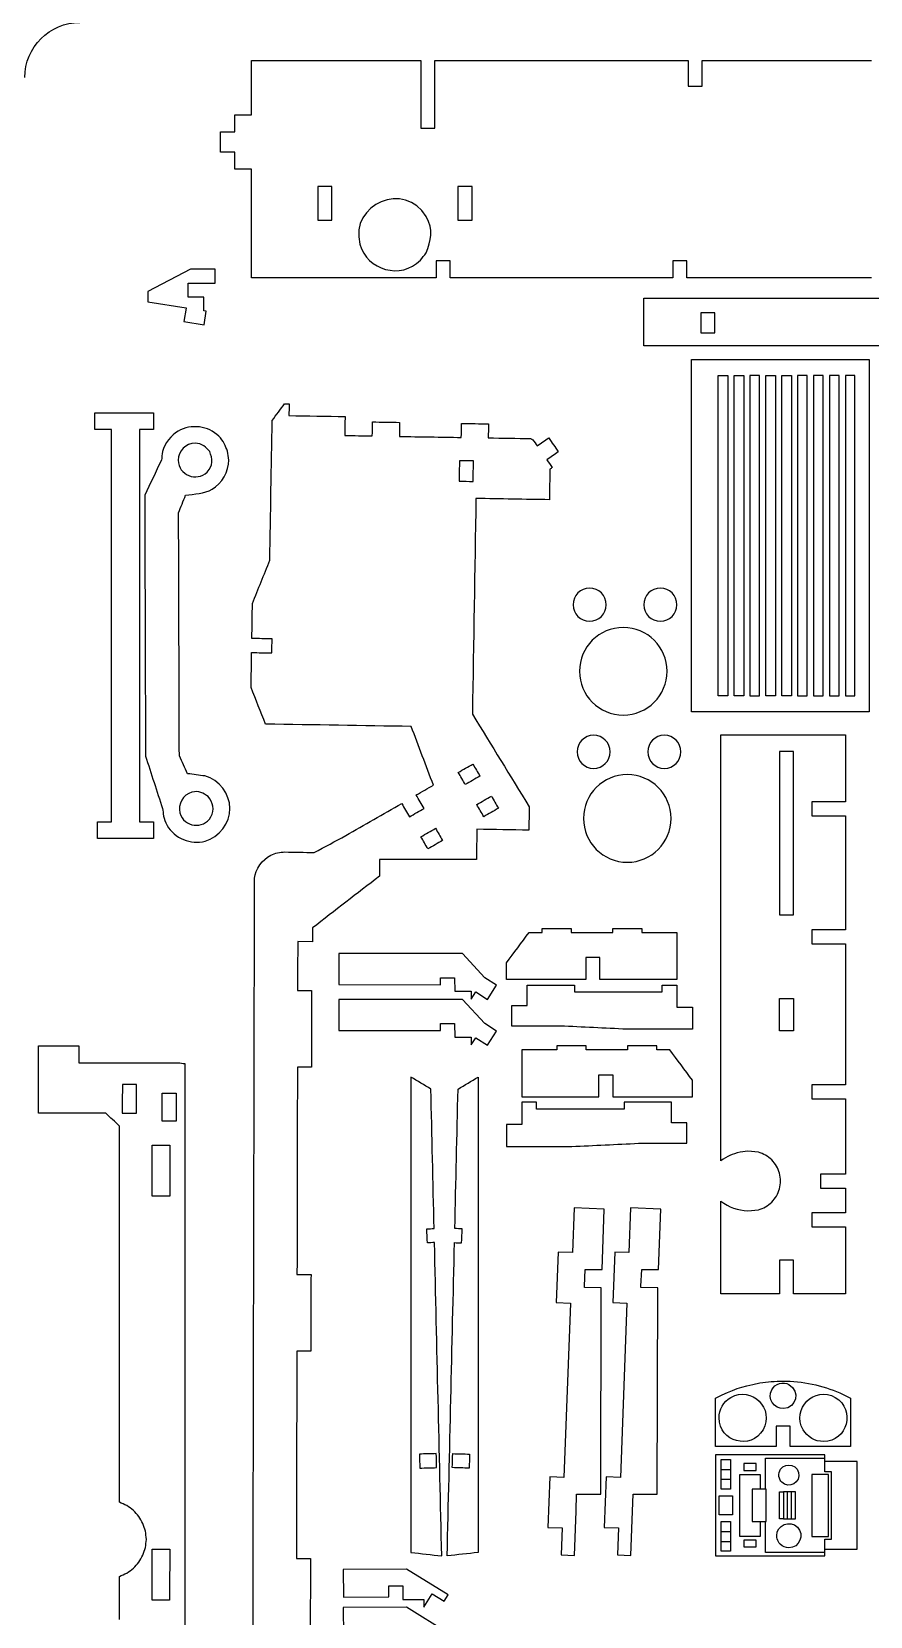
# Model space of a CAD drawing. Extents: x 280 to 860, y 22 to 902.
# Drawn here: x 571.6 to 723.9, y 172.9 to 460.6 of the extents above; entities that cross this region are included whole.
import ezdxf

# ---------------------------------------------------------------- set-up
doc = ezdxf.new("R2010")
doc.units = 0
doc.layers.get('0').update_dxf_attribs({"linetype": 'CONTINUOUS'})

msp = doc.modelspace()

# ---------------------------------------------------------------- linework, layer by layer
at = {"color": 3}
for p, q in [((600.412132, 417.518012), (592.649832, 413.464312)), ((604.908532, 417.518012), (600.412132, 417.518012)), ((604.908532, 414.967812), (604.908532, 417.518012)), ((599.961032, 412.417612), (599.961032, 414.967812)), ((599.961032, 414.967812), (604.908532, 414.967812)), ((592.649832, 413.464312), (592.649832, 411.580712)), ((592.649832, 411.580712), (599.592932, 410.506512)), ((602.817332, 412.417612), (599.961032, 412.417612)), ((602.809032, 409.939412), (602.817332, 412.417612)), ((599.581432, 410.438512), (599.202032, 407.985312)), ((599.592932, 410.506512), (599.581432, 410.438512)), ((603.240932, 409.872612), (602.809032, 409.939412)), ((602.861632, 407.419412), (603.240932, 409.872612)), ((599.202032, 407.985312), (602.861632, 407.419412)), ((622.535215, 295.375844), (619.873115, 295.428144)), ((627.342647, 293.225344), (627.340447, 287.591244)), ((649.830147, 293.214844), (627.342647, 293.225344)), ((653.847547, 288.845044), (649.830147, 293.214844)), ((645.834447, 287.576044), (645.834547, 288.831144)), ((645.834547, 288.831144), (648.382047, 288.829844)), ((648.382047, 288.829844), (648.391247, 286.384844)), ((656.003547, 287.482244), (653.847547, 288.845044)), ((627.340447, 287.591244), (645.834447, 287.576044)), ((627.342647, 284.895044), (627.340447, 279.260944)), ((649.830147, 284.884544), (627.342647, 284.895044)), ((648.391247, 286.384844), (651.387447, 286.386744)), ((653.847547, 280.514744), (649.830147, 284.884544)), ((651.387447, 286.386744), (651.386447, 284.950844)), ((651.386447, 284.950844), (652.212147, 286.258044)), ((652.212147, 286.258044), (654.368047, 284.895044)), ((654.368047, 284.895044), (656.003547, 287.482244)), ((627.340447, 279.260944), (645.834447, 279.245744)), ((645.834447, 279.245744), (645.834547, 280.500844)), ((645.834547, 280.500844), (648.382047, 280.499544)), ((648.382047, 280.499544), (648.391247, 278.054544)), ((656.003547, 279.151944), (653.847547, 280.514744)), ((654.368047, 276.564744), (656.003547, 279.151944)), ((648.391247, 278.054544), (651.387447, 278.056444)), ((651.387447, 278.056444), (651.386447, 276.620544)), ((651.386447, 276.620544), (652.212147, 277.927744)), ((652.212147, 277.927744), (654.368047, 276.564744)), ((701.663315, 257.346844), (700.223515, 257.157244)), ((703.555415, 257.174244), (701.663315, 257.346844)), ((670.065397, 247.038681), (669.759997, 238.925781)), ((675.560097, 246.834881), (670.065397, 247.038681)), ((675.147397, 235.869381), (675.560097, 246.834881)), ((680.323097, 247.038681), (680.017697, 238.925781)), ((685.817797, 246.834881), (680.323097, 247.038681)), ((685.405097, 235.869381), (685.817797, 246.834881)), ((701.663315, 246.493344), (703.555415, 246.666044)), ((667.190697, 239.026681), (666.845297, 229.849881)), ((669.759997, 238.925781), (667.190697, 239.026681)), ((677.448397, 239.026681), (677.102997, 229.849881)), ((680.017697, 238.925781), (677.448397, 239.026681)), ((671.962497, 232.814181), (672.097197, 235.876981)), ((672.097197, 235.876981), (675.147397, 235.869381)), ((682.220197, 232.814181), (682.354897, 235.876981)), ((682.354897, 235.876981), (685.405097, 235.869381)), ((671.961497, 232.559081), (671.962497, 232.814181)), ((675.021697, 232.550981), (671.961497, 232.559081)), ((674.913497, 195.034481), (675.021697, 232.550981)), ((682.219197, 232.559081), (682.220197, 232.814181)), ((685.279397, 232.550981), (682.219197, 232.559081)), ((685.171197, 195.034481), (685.279397, 232.550981)), ((666.845297, 229.849881), (669.414697, 229.750881)), ((669.414697, 229.750881), (668.226297, 198.104381)), ((677.102997, 229.849881), (679.672397, 229.750881)), ((679.672397, 229.750881), (678.483997, 198.104381)), ((706.753615, 207.412644), (706.753615, 203.710644)), ((709.303115, 203.710644), (709.303115, 207.412544)), ((715.615715, 200.973244), (715.615715, 202.197144)), ((665.647797, 198.200681), (665.302497, 189.023781)), ((668.226297, 198.104381), (665.647797, 198.200681)), ((675.905497, 198.200681), (675.560197, 189.023781)), ((678.483997, 198.104381), (675.905497, 198.200681)), ((670.423997, 191.996181), (670.528897, 195.053381)), ((670.528897, 195.053381), (674.913497, 195.034481)), ((680.681697, 191.996181), (680.786597, 195.053381)), ((680.786597, 195.053381), (685.171197, 195.034481)), ((670.121497, 183.943881), (670.423097, 191.964181)), ((670.423097, 191.964181), (670.423997, 191.996181)), ((680.379197, 183.943881), (680.680797, 191.964181)), ((680.680797, 191.964181), (680.681697, 191.996181)), ((665.302497, 189.023781), (667.881097, 188.928481)), ((667.881097, 188.928481), (667.696997, 184.035481)), ((675.560197, 189.023781), (678.138797, 188.928481)), ((678.138797, 188.928481), (677.954697, 184.035481)), ((715.615715, 183.840244), (715.615715, 185.064144)), ((639.652258, 181.467154), (628.152358, 181.406054)), ((628.152358, 181.406054), (628.179058, 176.339054)), ((647.176058, 176.771054), (639.652258, 181.467154)), ((667.696997, 184.035481), (670.121497, 183.943881)), ((677.954697, 184.035481), (680.379197, 183.943881)), ((636.402458, 178.399654), (638.952658, 178.413254)), ((638.952658, 178.413254), (638.965758, 175.939254)), ((628.179058, 176.339054), (636.412958, 176.385054)), ((636.412958, 176.385054), (636.402458, 178.399654)), ((638.965758, 175.939254), (642.771658, 175.957254)), ((642.771658, 175.957254), (642.778258, 174.540854)), ((642.778258, 174.540854), (644.305758, 176.988754)), ((644.305758, 176.988754), (646.469358, 175.638654)), ((646.469358, 175.638654), (647.176058, 176.771054)), ((639.652258, 174.540654), (628.152358, 174.479554)), ((628.152358, 174.479554), (628.179058, 169.412554)), ((647.176058, 169.844554), (639.652258, 174.540654))]:
    msp.add_line(p, q, dxfattribs=at)
at = {"color": 1}
for p, q in [((696.769515, 195.955844), (696.769515, 201.340444)), ((698.482715, 201.340444), (698.482715, 195.955844)), ((709.572315, 195.466244), (708.103715, 195.466244)), ((696.769515, 184.696944), (696.769515, 190.081644)), ((698.482715, 190.081644), (698.482715, 184.696944)), ((708.103715, 190.571144), (709.572315, 190.571144))]:
    msp.add_line(p, q, dxfattribs=at)
at = {"color": 250}
for p, q in [((704.958615, 195.955844), (702.409015, 195.955844)), ((702.409015, 190.081644), (704.958615, 190.081644))]:
    msp.add_line(p, q, dxfattribs=at)
at = {"color": 175}
msp.add_open_spline([(570.305915, 452.300344), (570.305915, 457.800344), (574.805915, 462.300344), (580.305915, 462.300344)], degree=3, dxfattribs=at)
at = {"color": 3}
for points in [[(611.482315, 445.524944), (611.482315, 448.813344), (611.482315, 452.101844), (611.482315, 455.390244)], [(611.482315, 455.390244), (621.730715, 455.390244), (631.979315, 455.390244), (642.227715, 455.390244)], [(642.227715, 455.390244), (642.227715, 451.302944), (642.227715, 447.215844), (642.227715, 443.128644)], [(644.776815, 443.128744), (644.776815, 447.215844), (644.776815, 451.303044), (644.776815, 455.390244)], [(644.776815, 455.390244), (660.109915, 455.390244), (675.442915, 455.390244), (690.776015, 455.390244)], [(690.776015, 455.390244), (690.776015, 453.837644), (690.776015, 452.285044), (690.776015, 450.732444)], [(693.327015, 450.732344), (693.327015, 452.284944), (693.326915, 453.837644), (693.326915, 455.390244)], [(693.326915, 455.390244), (703.574815, 455.390244), (713.822615, 455.390244), (724.070515, 455.390244)], [(690.776015, 450.732444), (691.626315, 450.732444), (692.476715, 450.732344), (693.327015, 450.732344)], [(608.422815, 442.465444), (608.422815, 443.485344), (608.422815, 444.505144), (608.422815, 445.524944)], [(608.422815, 445.524944), (609.442715, 445.524944), (610.462515, 445.524944), (611.482315, 445.524944)], [(605.873315, 438.719044), (605.873315, 439.967844), (605.873315, 441.216744), (605.873315, 442.465444)], [(605.873315, 442.465444), (606.723215, 442.465444), (607.573015, 442.465444), (608.422815, 442.465444)], [(642.227715, 443.128644), (643.077415, 443.128644), (643.927115, 443.128744), (644.776815, 443.128744)], [(608.422815, 438.719044), (607.573015, 438.719044), (606.723215, 438.719044), (605.873315, 438.719044)], [(608.422815, 435.659544), (608.422815, 436.679444), (608.422815, 437.699244), (608.422815, 438.719044)], [(611.482315, 435.659544), (610.462515, 435.659544), (609.442715, 435.659544), (608.422815, 435.659544)], [(611.482315, 415.928944), (611.482315, 422.505844), (611.482315, 429.082744), (611.482315, 435.659544)], [(647.563715, 418.988444), (646.713815, 418.988444), (645.864015, 418.988444), (645.014115, 418.988444)], [(645.014115, 418.988444), (645.014115, 417.968544), (645.014115, 416.948744), (645.014115, 415.928944)], [(647.563715, 415.928944), (647.563715, 416.948744), (647.563715, 417.968544), (647.563715, 418.988444)], [(690.538715, 418.988444), (689.688815, 418.988444), (688.839015, 418.988444), (687.989215, 418.988444)], [(687.989215, 418.988444), (687.989215, 417.968544), (687.989215, 416.948744), (687.989215, 415.928944)], [(690.538715, 415.928944), (690.538715, 416.948744), (690.538715, 417.968544), (690.538715, 418.988444)], [(645.014115, 415.928944), (633.836915, 415.928944), (622.659515, 415.928944), (611.482315, 415.928944)], [(687.989215, 415.928944), (674.514015, 415.928944), (661.038815, 415.928944), (647.563715, 415.928944)], [(724.070515, 415.928944), (712.893315, 415.928944), (701.716015, 415.928944), (690.538715, 415.928944)], [(682.735615, 412.244744), (704.811315, 412.244744), (726.886915, 412.244744), (748.962615, 412.244744)], [(682.735615, 403.563644), (682.735615, 406.457344), (682.735615, 409.351044), (682.735615, 412.244744)], [(748.962615, 403.563644), (726.886915, 403.563644), (704.811315, 403.563644), (682.735615, 403.563644)], [(691.398915, 337.144544), (691.398915, 358.458744), (691.398915, 379.772944), (691.398915, 401.087144)], [(691.398915, 401.087144), (702.163815, 401.087144), (712.928515, 401.087144), (723.693415, 401.087144)], [(723.693415, 401.087144), (723.693415, 379.772944), (723.693415, 358.458744), (723.693415, 337.144544)], [(582.992715, 388.362744), (582.992715, 389.382644), (582.992715, 390.402444), (582.992715, 391.422244)], [(582.992715, 391.422244), (586.562015, 391.422244), (590.131315, 391.422244), (593.700715, 391.422244)], [(593.700715, 391.422244), (593.700715, 390.402444), (593.700715, 389.382644), (593.700715, 388.362744)], [(615.229615, 390.019044), (615.984815, 391.033544), (616.739715, 392.047944), (617.494915, 393.062344)], [(617.494915, 393.062344), (617.766815, 393.057944), (618.038715, 393.053444), (618.310715, 393.048944)], [(618.310715, 393.048944), (618.298915, 392.335144), (618.287015, 391.621344), (618.275215, 390.907544)], [(605.548415, 387.166844), (603.653915, 389.049244), (600.467715, 389.458344), (598.159015, 388.115444)], [(614.810315, 364.645944), (614.950115, 373.103544), (615.089915, 381.561344), (615.229615, 390.019044)], [(618.275215, 390.907544), (621.674115, 390.851444), (625.073115, 390.795344), (628.472015, 390.739344)], [(628.472015, 390.739344), (628.453015, 389.594844), (628.434115, 388.450444), (628.415115, 387.305944)], [(633.424415, 387.214544), (633.438615, 388.064244), (633.453015, 388.913944), (633.467215, 389.763744)], [(633.467215, 389.763744), (635.105515, 389.736444), (636.743615, 389.709144), (638.381915, 389.681944)], [(638.381915, 389.681944), (638.367715, 388.832144), (638.353515, 387.982344), (638.339315, 387.132644)], [(649.589715, 386.946344), (649.603415, 387.796044), (649.617115, 388.645744), (649.630915, 389.495544)], [(649.630915, 389.495544), (651.262415, 389.469144), (652.893815, 389.442544), (654.525315, 389.416144)], [(654.525315, 389.416144), (654.511615, 388.566344), (654.497915, 387.716544), (654.484015, 386.866744)], [(586.051915, 388.362744), (585.032115, 388.362744), (584.012415, 388.362744), (582.992715, 388.362744)], [(586.051915, 317.172344), (586.051915, 340.902544), (586.051915, 364.632644), (586.051915, 388.362744)], [(593.700715, 388.362744), (592.851515, 388.362744), (592.002315, 388.362744), (591.153115, 388.362744)], [(591.153115, 388.362744), (591.153115, 364.632644), (591.153115, 340.902544), (591.153115, 317.172344)], [(598.159015, 388.115444), (596.891715, 387.378344), (595.695015, 385.808144), (595.320115, 384.390844)], [(607.140915, 384.428944), (606.734715, 385.400544), (606.386615, 386.334044), (605.548415, 387.166844)], [(628.415115, 387.305944), (630.084815, 387.275544), (631.754715, 387.244944), (633.424415, 387.214544)], [(638.339315, 387.132644), (642.089415, 387.070444), (645.839615, 387.008444), (649.589715, 386.946344)], [(654.484015, 386.866744), (657.048315, 386.827544), (659.612515, 386.788344), (662.176815, 386.749144)], [(662.176815, 386.749144), (662.313915, 386.675844), (662.451115, 386.602644), (662.588315, 386.529544)], [(662.588315, 386.529544), (662.848815, 386.152644), (663.109115, 385.775744), (663.369615, 385.398744)], [(663.369615, 385.398744), (664.067615, 385.885944), (664.765715, 386.372944), (665.463615, 386.859944)], [(665.463615, 386.859944), (666.046615, 386.023144), (666.629415, 385.186444), (667.212415, 384.349544)], [(595.116715, 382.806344), (594.103715, 380.685544), (593.090915, 378.564744), (592.077915, 376.443944)], [(595.320115, 384.390844), (595.252315, 383.862644), (595.184515, 383.334544), (595.116715, 382.806344)], [(604.312115, 377.536944), (606.101515, 378.577844), (607.361115, 380.775844), (607.354515, 382.845944)], [(607.354515, 382.845944), (607.283315, 383.373644), (607.212115, 383.901344), (607.140915, 384.428944)], [(667.212415, 384.349544), (666.514115, 383.863044), (665.815515, 383.376544), (665.117215, 382.890044)], [(665.117215, 382.890044), (665.444915, 382.419444), (665.772815, 381.949044), (666.100415, 381.478444)], [(665.681715, 381.186844), (665.651215, 379.336744), (665.620715, 377.486644), (665.590215, 375.636644)], [(666.100415, 381.478444), (665.960915, 381.381244), (665.821315, 381.284044), (665.681715, 381.186844)], [(599.508015, 376.458844), (601.053615, 376.673244), (602.934315, 376.735544), (604.312115, 377.536944)], [(592.077915, 376.443944), (592.128915, 360.660544), (592.179915, 344.877144), (592.230915, 329.093744)], [(598.231615, 373.250444), (598.657115, 374.319844), (599.082515, 375.389444), (599.508015, 376.458844)], [(652.251615, 375.857444), (652.036015, 362.805444), (651.820215, 349.753344), (651.604515, 336.701244)], [(665.590215, 375.636644), (661.144015, 375.710244), (656.697915, 375.783844), (652.251615, 375.857444)], [(598.374315, 329.114144), (598.326715, 343.826144), (598.279215, 358.538344), (598.231615, 373.250444)], [(611.650815, 356.807644), (612.704015, 359.420444), (613.757115, 362.033044), (614.810315, 364.645944)], [(611.545615, 350.434644), (611.580715, 352.558944), (611.615815, 354.683344), (611.650815, 356.807644)], [(672.898715, 359.582044), (671.238315, 359.582044), (669.892315, 358.236044), (669.892315, 356.575644)], [(675.905115, 356.575644), (675.905115, 358.236044), (674.559115, 359.582044), (672.898715, 359.582044)], [(685.742015, 359.582044), (684.081615, 359.582044), (682.735615, 358.236044), (682.735615, 356.575644)], [(688.748415, 356.575644), (688.748415, 358.236044), (687.402415, 359.582044), (685.742015, 359.582044)], [(669.892315, 356.575644), (669.892315, 354.915244), (671.238315, 353.569244), (672.898715, 353.569244)], [(672.898715, 353.569244), (674.559115, 353.569244), (675.905115, 354.915244), (675.905115, 356.575644)], [(682.735615, 356.575644), (682.735615, 354.915244), (684.081615, 353.569244), (685.742015, 353.569244)], [(685.742015, 353.569244), (687.402415, 353.569244), (688.748415, 354.915244), (688.748415, 356.575644)], [(679.006015, 352.438544), (674.612815, 352.438544), (671.051515, 348.877244), (671.051515, 344.484044)], [(686.960515, 344.484044), (686.960515, 348.877244), (683.399215, 352.438544), (679.006015, 352.438544)], [(615.216415, 350.374044), (613.992815, 350.394344), (612.769115, 350.414444), (611.545615, 350.434644)], [(615.174315, 347.824844), (615.188315, 348.674644), (615.202415, 349.524344), (615.216415, 350.374044)], [(611.398115, 341.512344), (611.433115, 343.636644), (611.468315, 345.761044), (611.503415, 347.885344)], [(611.503415, 347.885344), (612.727015, 347.865144), (613.950615, 347.845044), (615.174315, 347.824844)], [(671.051515, 344.484044), (671.051515, 340.090844), (674.612815, 336.529544), (679.006015, 336.529544)], [(679.006015, 336.529544), (683.399215, 336.529544), (686.960515, 340.090844), (686.960515, 344.484044)], [(614.041515, 334.897444), (613.160415, 337.102444), (612.279215, 339.307344), (611.398115, 341.512344)], [(651.604515, 336.701244), (655.045315, 331.087644), (658.486015, 325.473844), (661.926815, 319.860144)], [(723.693415, 337.144544), (712.928515, 337.144544), (702.163815, 337.144544), (691.398915, 337.144544)], [(640.493515, 334.459844), (631.676215, 334.605644), (622.858815, 334.751544), (614.041515, 334.897444)], [(644.517015, 323.806244), (643.175815, 327.357444), (641.834715, 330.908744), (640.493515, 334.459844)], [(673.623615, 332.859944), (671.963215, 332.859944), (670.617215, 331.513944), (670.617215, 329.853544)], [(676.630015, 329.853544), (676.630015, 331.513944), (675.284015, 332.859944), (673.623615, 332.859944)], [(686.466915, 332.859944), (684.806515, 332.859944), (683.460515, 331.513944), (683.460515, 329.853544)], [(689.473315, 329.853544), (689.473315, 331.513944), (688.127315, 332.859944), (686.466915, 332.859944)], [(696.708215, 255.591544), (696.708215, 281.381844), (696.708215, 307.172144), (696.708215, 332.962544)], [(696.708215, 332.962544), (704.254815, 332.962544), (711.801515, 332.962544), (719.348215, 332.962544)], [(719.348215, 332.962544), (719.348215, 328.909544), (719.348215, 324.856444), (719.348215, 320.803544)], [(592.230915, 329.093744), (593.261015, 325.908244), (594.291015, 322.722644), (595.321115, 319.537144)], [(599.883715, 325.882944), (599.380515, 326.960044), (598.877415, 328.037044), (598.374315, 329.114144)], [(670.617215, 329.853544), (670.617215, 328.193144), (671.963215, 326.847144), (673.623615, 326.847144)], [(673.623615, 326.847144), (675.284015, 326.847144), (676.630015, 328.193144), (676.630015, 329.853544)], [(683.460515, 329.853544), (683.460515, 328.193144), (684.806515, 326.847144), (686.466915, 326.847144)], [(686.466915, 326.847144), (688.127315, 326.847144), (689.473315, 328.193144), (689.473315, 329.853544)], [(603.004615, 325.472344), (601.964315, 325.609244), (600.924015, 325.746044), (599.883715, 325.882944)], [(607.558915, 319.576644), (607.550315, 322.247844), (605.591115, 324.783944), (603.004615, 325.472344)], [(679.730915, 325.716444), (675.337715, 325.716444), (671.776415, 322.155144), (671.776415, 317.761944)], [(687.685415, 317.761944), (687.685415, 322.155144), (684.124115, 325.716444), (679.730915, 325.716444)], [(641.415415, 322.019044), (642.449315, 322.614844), (643.483115, 323.210544), (644.517015, 323.806244)], [(595.321115, 319.537144), (595.495015, 318.772344), (595.405015, 317.762144), (596.150815, 316.480244)], [(603.042815, 313.651544), (605.620315, 314.351144), (607.567515, 316.905744), (607.558915, 319.576644)], [(628.601015, 314.634744), (631.988915, 316.586744), (635.376815, 318.538744), (638.764715, 320.490744)], [(638.764715, 320.490744), (639.231515, 319.680744), (639.698315, 318.870844), (640.164915, 318.060944)], [(640.164915, 318.060944), (641.048615, 318.570344), (641.932215, 319.079644), (642.815715, 319.589044)], [(642.815715, 319.589044), (642.349015, 320.399044), (641.882215, 321.209144), (641.415415, 322.019044)], [(661.926815, 319.860144), (661.903615, 318.452744), (661.880315, 317.045344), (661.857115, 315.637944)], [(719.348215, 320.803544), (717.308615, 320.803544), (715.268815, 320.803544), (713.229215, 320.803544)], [(713.229215, 320.803544), (713.229215, 319.953644), (713.229215, 319.103844), (713.229215, 318.253944)], [(583.502615, 314.112844), (583.502615, 315.132644), (583.502615, 316.152544), (583.502615, 317.172344)], [(583.502615, 317.172344), (584.352415, 317.172344), (585.202115, 317.172344), (586.051915, 317.172344)], [(591.153115, 317.172344), (592.002315, 317.172344), (592.851515, 317.172344), (593.700715, 317.172344)], [(593.700715, 317.172344), (593.700715, 316.152544), (593.700715, 315.132644), (593.700715, 314.112844)], [(671.776415, 317.761944), (671.776415, 313.368744), (675.337715, 309.807444), (679.730915, 309.807444)], [(679.730915, 309.807444), (684.124115, 309.807444), (687.685415, 313.368744), (687.685415, 317.761944)], [(713.229215, 318.253944), (715.268815, 318.253944), (717.308615, 318.253944), (719.348215, 318.253944)], [(719.348215, 318.253944), (719.348215, 311.353144), (719.348215, 304.452444), (719.348215, 297.551644)], [(593.700715, 314.112844), (590.301415, 314.112844), (586.901915, 314.112844), (583.502615, 314.112844)], [(596.150815, 316.480244), (597.493815, 314.171644), (600.465415, 312.951944), (603.042815, 313.651544)], [(622.878515, 311.584144), (624.786015, 312.601044), (626.693515, 313.617844), (628.601015, 314.634744)], [(652.418315, 315.793344), (652.387815, 313.959344), (652.357115, 312.125344), (652.326515, 310.291244)], [(661.857115, 315.637944), (658.710815, 315.689644), (655.564515, 315.741544), (652.418315, 315.793344)], [(612.036315, 306.889344), (612.196515, 308.598344), (613.420915, 310.286144), (614.975215, 311.078344)], [(614.975215, 311.078344), (615.785515, 311.491244), (616.641815, 311.659944), (617.544315, 311.672444)], [(617.544315, 311.672444), (619.322315, 311.643044), (621.100515, 311.613644), (622.878515, 311.584144)], [(634.749515, 310.329344), (634.733115, 309.309844), (634.716615, 308.290344), (634.700115, 307.270944)], [(652.326515, 310.291244), (646.467515, 310.304044), (640.608515, 310.316544), (634.749515, 310.329344)], [(611.632415, 112.619444), (611.767015, 177.376044), (611.901815, 242.132744), (612.036315, 306.889344)], [(634.700115, 307.270944), (630.661215, 304.141944), (626.622215, 301.013044), (622.583315, 297.883944)], [(622.583315, 297.883944), (622.567215, 297.047944), (622.551215, 296.212044), (622.535215, 295.375844)], [(657.787615, 291.530644), (659.159215, 293.369044), (660.530715, 295.207544), (661.902415, 297.045944)], [(661.902415, 297.045944), (662.685015, 297.045944), (663.467715, 297.046044), (664.250315, 297.046044)], [(664.250315, 297.046044), (664.250315, 297.284144), (664.250315, 297.522144), (664.250315, 297.760244)], [(664.250315, 297.760244), (666.016715, 297.760244), (667.783115, 297.760144), (669.549515, 297.760144)], [(669.549515, 297.760144), (669.549515, 297.522044), (669.549515, 297.284044), (669.549515, 297.045944)], [(669.549515, 297.045944), (672.066315, 297.045944), (674.583215, 297.045944), (677.100115, 297.045944)], [(677.100115, 297.045944), (677.100115, 297.284044), (677.100115, 297.522044), (677.100115, 297.760144)], [(677.100115, 297.760144), (678.866415, 297.760144), (680.632815, 297.760044), (682.399215, 297.760044)], [(682.399215, 297.760044), (682.399215, 297.521944), (682.399215, 297.283944), (682.399215, 297.045844)], [(682.399215, 297.045844), (684.515615, 297.045744), (686.632015, 297.045744), (688.748415, 297.045644)], [(688.748415, 297.045644), (688.748415, 294.201144), (688.748415, 291.356644), (688.748415, 288.512144)], [(719.348215, 297.551644), (717.308615, 297.551644), (715.268815, 297.551644), (713.229215, 297.551644)], [(713.229215, 297.551644), (713.229215, 296.701744), (713.229215, 295.851944), (713.229215, 295.002044)], [(619.873115, 295.428144), (619.864015, 292.459144), (619.855015, 289.490244), (619.845915, 286.521244)], [(713.229215, 295.002044), (715.268815, 295.002044), (717.308615, 295.002044), (719.348215, 295.002044)], [(719.348215, 295.002044), (719.348215, 286.469544), (719.348215, 277.937044), (719.348215, 269.404544)], [(657.787615, 288.512144), (657.787615, 289.518344), (657.787615, 290.524444), (657.787615, 291.530644)], [(674.764315, 292.524344), (673.914415, 292.524344), (673.064615, 292.524344), (672.214715, 292.524344)], [(672.214715, 292.524344), (672.214715, 291.186944), (672.214715, 289.849544), (672.214715, 288.512144)], [(674.764315, 288.512144), (674.764315, 289.849544), (674.764315, 291.186944), (674.764315, 292.524344)], [(672.214715, 288.512144), (667.405715, 288.512144), (662.596615, 288.512144), (657.787615, 288.512144)], [(688.748415, 288.512144), (684.087015, 288.512144), (679.425715, 288.512144), (674.764315, 288.512144)], [(619.845915, 286.521244), (620.693415, 286.519544), (621.541115, 286.517744), (622.388615, 286.516044)], [(622.388615, 286.516044), (622.379015, 281.877444), (622.369315, 277.239044), (622.359715, 272.600544)], [(661.569615, 283.790044), (661.569615, 285.030744), (661.569615, 286.271244), (661.569615, 287.511944)], [(661.569615, 287.511944), (664.439515, 287.511944), (667.309415, 287.511944), (670.179315, 287.511944)], [(670.179315, 287.511944), (670.179315, 287.103944), (670.179315, 286.696144), (670.179315, 286.288144)], [(670.179315, 286.288144), (675.482415, 286.288144), (680.785415, 286.288144), (686.088515, 286.288144)], [(686.088515, 286.288144), (686.088515, 286.696144), (686.088515, 287.103944), (686.088515, 287.511944)], [(686.088515, 287.511944), (686.975715, 287.511944), (687.863115, 287.511944), (688.750315, 287.511944)], [(688.750315, 287.511944), (688.750315, 286.174444), (688.750315, 284.837044), (688.750315, 283.499644)], [(658.758715, 280.068144), (658.758715, 281.308744), (658.758715, 282.549444), (658.758715, 283.790044)], [(658.758715, 283.790044), (659.695615, 283.790044), (660.632615, 283.790044), (661.569615, 283.790044)], [(688.750315, 283.499644), (689.685115, 283.499644), (690.620015, 283.499644), (691.554815, 283.499644)], [(691.554815, 283.499644), (691.554815, 282.162144), (691.554815, 280.824744), (691.554815, 279.487344)], [(667.560815, 280.068144), (664.626815, 280.068144), (661.692715, 280.068144), (658.758715, 280.068144)], [(679.685215, 279.487344), (675.643815, 279.680944), (671.602315, 279.874444), (667.560815, 280.068144)], [(691.554815, 279.487344), (687.598315, 279.487344), (683.641815, 279.487344), (679.685215, 279.487344)], [(572.796215, 264.227144), (572.796215, 268.306344), (572.796215, 272.385644), (572.796215, 276.464944)], [(572.796215, 276.464944), (575.244215, 276.464944), (577.692115, 276.464944), (580.140215, 276.464944)], [(580.140215, 276.464944), (580.140215, 275.445144), (580.140215, 274.425244), (580.140215, 273.405444)], [(672.242015, 276.464844), (670.475715, 276.464844), (668.709315, 276.464744), (666.942915, 276.464744)], [(666.942915, 276.464744), (666.942915, 276.226644), (666.942915, 275.988644), (666.942915, 275.750544)], [(672.242015, 275.750644), (672.242015, 275.988744), (672.242015, 276.226744), (672.242015, 276.464844)], [(685.091815, 276.464944), (683.325415, 276.464944), (681.559015, 276.464844), (679.792615, 276.464844)], [(679.792615, 276.464844), (679.792615, 276.226744), (679.792615, 275.988744), (679.792615, 275.750644)], [(685.091815, 275.750744), (685.091815, 275.988844), (685.091815, 276.226844), (685.091815, 276.464944)], [(580.140215, 273.405444), (586.136515, 273.405444), (592.132915, 273.405444), (598.129215, 273.405444)], [(598.129215, 273.405444), (598.538215, 273.349344), (598.947215, 273.293244), (599.356215, 273.237044)], [(666.942915, 275.750544), (664.826515, 275.750444), (662.710115, 275.750444), (660.593715, 275.750344)], [(660.593715, 275.750344), (660.593715, 272.905844), (660.593715, 270.061344), (660.593715, 267.216844)], [(679.792615, 275.750644), (677.275815, 275.750644), (674.758915, 275.750644), (672.242015, 275.750644)], [(687.439715, 275.750644), (686.657115, 275.750644), (685.874415, 275.750744), (685.091815, 275.750744)], [(691.554515, 270.235344), (690.182915, 272.073744), (688.811415, 273.912244), (687.439715, 275.750644)], [(599.356215, 273.237044), (599.356015, 235.819644), (599.355815, 198.402344), (599.355615, 160.985044)], [(619.817015, 272.605844), (619.790915, 260.056844), (619.764815, 247.507844), (619.738715, 234.958844)], [(622.359715, 272.600544), (621.512115, 272.602344), (620.664515, 272.604044), (619.817015, 272.605844)], [(640.427715, 270.789944), (640.427815, 242.016544), (640.427615, 213.243044), (640.427715, 184.469644)], [(644.064315, 268.621444), (642.852115, 269.344344), (641.639915, 270.067044), (640.427715, 270.789944)], [(648.997215, 268.617244), (650.209415, 269.340144), (651.421615, 270.062844), (652.633815, 270.785744)], [(652.633815, 270.785744), (652.633715, 242.012344), (652.633915, 213.238844), (652.633815, 184.465444)], [(674.577815, 267.216844), (674.577815, 268.554244), (674.577815, 269.891644), (674.577815, 271.229044)], [(674.577815, 271.229044), (675.427715, 271.229044), (676.277515, 271.229044), (677.127415, 271.229044)], [(677.127415, 271.229044), (677.127415, 269.891644), (677.127415, 268.554244), (677.127415, 267.216844)], [(644.653615, 243.290544), (644.457115, 251.734144), (644.260715, 260.177744), (644.064315, 268.621444)], [(648.407915, 243.286344), (648.604415, 251.729944), (648.800815, 260.173544), (648.997215, 268.617244)], [(691.554515, 267.216844), (691.554515, 268.223044), (691.554515, 269.229144), (691.554515, 270.235344)], [(719.348215, 269.404544), (717.308615, 269.404544), (715.268815, 269.404544), (713.229215, 269.404544)], [(713.229215, 269.404544), (713.229215, 268.554644), (713.229215, 267.704844), (713.229215, 266.854944)], [(663.253915, 266.216644), (662.366715, 266.216644), (661.479315, 266.216644), (660.592115, 266.216644)], [(660.592115, 266.216644), (660.592115, 264.879144), (660.592115, 263.541744), (660.592115, 262.204344)], [(660.593715, 267.216844), (665.255115, 267.216844), (669.916415, 267.216844), (674.577815, 267.216844)], [(663.253915, 264.992844), (663.253915, 265.400844), (663.253915, 265.808644), (663.253915, 266.216644)], [(679.163115, 264.992844), (673.860015, 264.992844), (668.557015, 264.992844), (663.253915, 264.992844)], [(677.127415, 267.216844), (681.936415, 267.216844), (686.745515, 267.216844), (691.554515, 267.216844)], [(687.772815, 266.216644), (684.902915, 266.216644), (682.033015, 266.216644), (679.163115, 266.216644)], [(679.163115, 266.216644), (679.163115, 265.808644), (679.163115, 265.400844), (679.163115, 264.992844)], [(687.772815, 262.494744), (687.772815, 263.735444), (687.772815, 264.975944), (687.772815, 266.216644)], [(713.229215, 266.854944), (715.268815, 266.854944), (717.308615, 266.854944), (719.348215, 266.854944)], [(719.348215, 266.854944), (719.348215, 262.301544), (719.348215, 257.748244), (719.348215, 253.194944)], [(585.033915, 264.227044), (580.954615, 264.227044), (576.875415, 264.227144), (572.796215, 264.227144)], [(587.481415, 261.911644), (586.665615, 262.683444), (585.849715, 263.455244), (585.033915, 264.227044)], [(587.481015, 193.585844), (587.481115, 216.361144), (587.481315, 239.136444), (587.481415, 261.911644)], [(660.592115, 262.204344), (659.657315, 262.204344), (658.722415, 262.204344), (657.787615, 262.204344)], [(657.787615, 262.204344), (657.787615, 260.866844), (657.787615, 259.529444), (657.787615, 258.192044)], [(690.583715, 262.494744), (689.646815, 262.494744), (688.709815, 262.494744), (687.772815, 262.494744)], [(690.583715, 258.772844), (690.583715, 260.013444), (690.583715, 261.254144), (690.583715, 262.494744)], [(657.787615, 258.192044), (661.744115, 258.192044), (665.700615, 258.192044), (669.657215, 258.192044)], [(669.657215, 258.192044), (673.698615, 258.385644), (677.740115, 258.579144), (681.781615, 258.772844)], [(681.781615, 258.772844), (684.715615, 258.772844), (687.649715, 258.772844), (690.583715, 258.772844)], [(700.223515, 257.157244), (698.778315, 256.810244), (697.932715, 256.433444), (696.708215, 255.591544)], [(704.867315, 256.630844), (704.429915, 256.811944), (703.992715, 256.993044), (703.555415, 257.174244)], [(705.993815, 255.766444), (705.618315, 256.054544), (705.242715, 256.342644), (704.867315, 256.630844)], [(706.858315, 254.639844), (706.570115, 255.015344), (706.282015, 255.390944), (705.993815, 255.766444)], [(707.401615, 253.327944), (707.220515, 253.765244), (707.039415, 254.202544), (706.858315, 254.639844)], [(707.587015, 251.920144), (707.525215, 252.389444), (707.463415, 252.858744), (707.401615, 253.327944)], [(706.858315, 249.200444), (707.039415, 249.637744), (707.220515, 250.074944), (707.401615, 250.512244)], [(707.401615, 250.512244), (707.463415, 250.981644), (707.525215, 251.450844), (707.587015, 251.920144)], [(719.348215, 253.194944), (717.852515, 253.194944), (716.356715, 253.194944), (714.861015, 253.194944)], [(714.861015, 253.194944), (714.861015, 252.345044), (714.861015, 251.495244), (714.861015, 250.645344)], [(714.861015, 250.645344), (716.356715, 250.645344), (717.852515, 250.645344), (719.348215, 250.645344)], [(719.348215, 250.645344), (719.348215, 249.147844), (719.348215, 247.650144), (719.348215, 246.152644)], [(696.708215, 231.444144), (696.708215, 237.045644), (696.708215, 242.647244), (696.708215, 248.248744)], [(696.708215, 248.248744), (698.240115, 247.195444), (699.786815, 246.591744), (701.663315, 246.493344)], [(704.867315, 247.209444), (705.242715, 247.497544), (705.618315, 247.785744), (705.993815, 248.073844)], [(705.993815, 248.073844), (706.282015, 248.449344), (706.570115, 248.824944), (706.858315, 249.200444)], [(703.555415, 246.666044), (703.992715, 246.847144), (704.429915, 247.028344), (704.867315, 247.209444)], [(719.348215, 246.152644), (717.308615, 246.152644), (715.268815, 246.152644), (713.229215, 246.152644)], [(713.229215, 246.152644), (713.229215, 245.302744), (713.229215, 244.452944), (713.229215, 243.603044)], [(643.320515, 243.239844), (643.764915, 243.256644), (644.209215, 243.273544), (644.653615, 243.290544)], [(643.417515, 240.692944), (643.385215, 241.541944), (643.352715, 242.390844), (643.320515, 243.239844)], [(649.741015, 243.235644), (649.296615, 243.252444), (648.852315, 243.269344), (648.407915, 243.286344)], [(649.644015, 240.688744), (649.676315, 241.537744), (649.708815, 242.386644), (649.741015, 243.235644)], [(713.229215, 243.603044), (715.268815, 243.603044), (717.308615, 243.603044), (719.348215, 243.603044)], [(719.348215, 243.603044), (719.348215, 239.550044), (719.348215, 235.497144), (719.348215, 231.444144)], [(644.712815, 240.742244), (644.281015, 240.725844), (643.849215, 240.709344), (643.417515, 240.692944)], [(646.036415, 183.844444), (645.595215, 202.810344), (645.154015, 221.776344), (644.712815, 240.742244)], [(647.025115, 183.840244), (647.466315, 202.806144), (647.907515, 221.772144), (648.348715, 240.738044)], [(648.348715, 240.738044), (648.780515, 240.721644), (649.212315, 240.705144), (649.644015, 240.688744)], [(709.914815, 237.563044), (709.064915, 237.563044), (708.215215, 237.563044), (707.365315, 237.563044)], [(707.365315, 237.563044), (707.365315, 235.523444), (707.365315, 233.483744), (707.365315, 231.444144)], [(709.914815, 231.444144), (709.914815, 233.483744), (709.914815, 235.523444), (709.914815, 237.563044)], [(619.738715, 234.958844), (620.588515, 234.957144), (621.438315, 234.955344), (622.288115, 234.953444)], [(622.288115, 234.953444), (622.278515, 230.315044), (622.268815, 225.676544), (622.259315, 221.038044)], [(707.365315, 231.444144), (703.812915, 231.444144), (700.260515, 231.444144), (696.708215, 231.444144)], [(719.348215, 231.444144), (716.203815, 231.444144), (713.059315, 231.444144), (709.914815, 231.444144)], [(619.709715, 221.043344), (619.683615, 208.494344), (619.657515, 195.945444), (619.631415, 183.396444)], [(622.259315, 221.038044), (621.409415, 221.039844), (620.559615, 221.041644), (619.709715, 221.043344)], [(695.790415, 212.508144), (699.222715, 214.184144), (700.057215, 214.470744), (703.796415, 215.253644)], [(703.796415, 215.253644), (705.268415, 215.436844), (706.518815, 215.604044), (708.028215, 215.604044)], [(708.028215, 215.604044), (711.461715, 215.604044), (715.211815, 214.818544), (718.356715, 213.440544)], [(718.356715, 213.440544), (718.993115, 213.129744), (719.629715, 212.818944), (720.266115, 212.508144)], [(695.790415, 203.710744), (695.790415, 206.643244), (695.790415, 209.575644), (695.790415, 212.508144)], [(720.266115, 212.508144), (720.266115, 209.575644), (720.266115, 206.643244), (720.266115, 203.710744)], [(709.303115, 207.412544), (708.453215, 207.412544), (707.603515, 207.412644), (706.753615, 207.412644)], [(706.753615, 203.710644), (703.099115, 203.710644), (699.444815, 203.710744), (695.790415, 203.710744)], [(715.615715, 202.197144), (709.007315, 202.197144), (702.398815, 202.197144), (695.790415, 202.197144)], [(695.790415, 202.197144), (695.790415, 196.078244), (695.790415, 189.959244), (695.790415, 183.840244)], [(720.266115, 203.710744), (716.611815, 203.710744), (712.957515, 203.710644), (709.303115, 203.710644)], [(721.489915, 200.973244), (719.531815, 200.973244), (717.573815, 200.973244), (715.615715, 200.973244)], [(721.489915, 185.064144), (721.489915, 190.367144), (721.489915, 195.670244), (721.489915, 200.973244)], [(588.833815, 192.984944), (588.382915, 193.185244), (587.931915, 193.385544), (587.481015, 193.585844)], [(590.031915, 192.115744), (589.632615, 192.405544), (589.233115, 192.695244), (588.833815, 192.984944)], [(591.022915, 191.016344), (590.692615, 191.382744), (590.362215, 191.749344), (590.031915, 192.115744)], [(591.763515, 189.734744), (591.516615, 190.161944), (591.269815, 190.589144), (591.022915, 191.016344)], [(592.221315, 188.327044), (592.068715, 188.796244), (591.916115, 189.265544), (591.763515, 189.734744)], [(592.376115, 186.854944), (592.324515, 187.345644), (592.272915, 187.836344), (592.221315, 188.327044)], [(591.763515, 183.975244), (591.916115, 184.444444), (592.068715, 184.913644), (592.221315, 185.382944)], [(592.221315, 185.382944), (592.272915, 185.873544), (592.324515, 186.364344), (592.376115, 186.854944)], [(640.427715, 184.469644), (642.297315, 184.261244), (644.166815, 184.052844), (646.036415, 183.844444)], [(652.633815, 184.465444), (650.764215, 184.257044), (648.894715, 184.048644), (647.025115, 183.840244)], [(715.615715, 185.064144), (717.573815, 185.064144), (719.531815, 185.064144), (721.489915, 185.064144)], [(588.833815, 180.725044), (589.233115, 181.014744), (589.632515, 181.304444), (590.031815, 181.594144)], [(590.031815, 181.594144), (590.362215, 181.960644), (590.692515, 182.327144), (591.022915, 182.693644)], [(591.022915, 182.693644), (591.269815, 183.120844), (591.516615, 183.548044), (591.763515, 183.975244)], [(619.631415, 183.396444), (620.481215, 183.394644), (621.331015, 183.392844), (622.180915, 183.391144)], [(622.180915, 183.391144), (622.171315, 178.752644), (622.161615, 174.114044), (622.152015, 169.475644)], [(695.790415, 183.840244), (702.398815, 183.840244), (709.007315, 183.840244), (715.615715, 183.840244)], [(587.480915, 180.124144), (587.931915, 180.324544), (588.382815, 180.524744), (588.833815, 180.725044)], [(587.480915, 172.310544), (587.480915, 174.915044), (587.480915, 177.519644), (587.480915, 180.124144)]]:
    msp.add_open_spline(points, degree=3, dxfattribs=at)
at = {"color": 250}
for points in [[(623.506415, 432.526344), (623.506415, 430.486744), (623.506415, 428.447044), (623.506415, 426.407444)], [(626.056015, 432.526344), (625.206115, 432.526344), (624.356315, 432.526344), (623.506415, 432.526344)], [(626.056015, 426.407444), (626.056015, 428.447044), (626.056015, 430.486744), (626.056015, 432.526344)], [(643.209515, 427.038344), (639.430915, 433.582244), (629.219115, 429.351944), (631.175015, 422.053444)], [(648.984715, 432.526344), (648.984715, 430.486744), (648.984715, 428.447044), (648.984715, 426.407444)], [(651.534315, 432.526344), (650.684415, 432.526344), (649.834615, 432.526344), (648.984715, 432.526344)], [(651.534315, 426.407444), (651.534315, 428.447044), (651.534315, 430.486744), (651.534315, 432.526344)], [(623.506415, 426.407444), (624.356315, 426.407444), (625.206115, 426.407444), (626.056015, 426.407444)], [(643.209515, 420.469044), (644.103915, 422.628144), (644.558915, 424.701444), (643.209515, 427.038344)], [(648.984715, 426.407444), (649.834615, 426.407444), (650.684415, 426.407444), (651.534315, 426.407444)], [(631.175015, 422.053444), (632.462015, 417.250744), (638.649515, 415.593044), (642.165515, 419.108544)], [(642.165515, 419.108544), (642.513615, 419.562044), (642.861515, 420.015544), (643.209515, 420.469044)], [(695.636315, 409.552144), (694.786415, 409.552144), (693.936615, 409.552144), (693.086715, 409.552144)], [(693.086715, 409.552144), (693.086715, 408.350044), (693.086715, 407.148044), (693.086715, 405.945944)], [(695.636315, 405.945944), (695.636315, 407.148044), (695.636315, 408.350044), (695.636315, 409.552144)], [(693.086715, 405.945944), (693.936615, 405.945944), (694.786415, 405.945944), (695.636315, 405.945944)], [(696.245215, 340.050944), (696.245215, 359.427544), (696.245215, 378.804144), (696.245215, 398.180744)], [(696.245215, 398.180744), (696.828215, 398.180744), (697.411315, 398.180744), (697.994415, 398.180744)], [(697.994415, 398.180744), (697.994415, 378.804144), (697.994415, 359.427544), (697.994415, 340.050944)], [(699.132515, 340.050944), (699.132515, 359.427544), (699.132515, 378.804144), (699.132515, 398.180744)], [(699.132515, 398.180744), (699.715515, 398.180744), (700.298715, 398.180744), (700.881715, 398.180744)], [(700.881715, 398.180744), (700.881715, 378.804144), (700.881715, 359.427544), (700.881715, 340.050944)], [(703.769115, 398.180744), (703.185915, 398.180744), (702.602915, 398.180744), (702.019815, 398.180744)], [(702.019815, 398.180744), (702.019815, 378.804144), (702.019815, 359.427544), (702.019815, 340.050944)], [(703.769115, 340.050944), (703.769115, 359.427544), (703.769115, 378.804144), (703.769115, 398.180744)], [(704.907115, 340.050944), (704.907115, 359.427544), (704.907115, 378.804144), (704.907115, 398.180744)], [(704.907115, 398.180744), (705.490115, 398.180744), (706.073315, 398.180744), (706.656315, 398.180744)], [(706.656315, 398.180744), (706.656315, 378.804144), (706.656315, 359.427544), (706.656315, 340.050944)], [(707.794515, 340.050944), (707.794515, 359.427544), (707.794515, 378.804144), (707.794515, 398.180744)], [(707.794515, 398.180744), (708.377515, 398.180744), (708.960615, 398.180744), (709.543715, 398.180744)], [(709.543715, 398.180744), (709.543715, 378.804144), (709.543715, 359.427544), (709.543715, 340.050944)], [(712.431015, 398.180744), (711.848015, 398.180744), (711.264815, 398.180744), (710.681815, 398.180744)], [(710.681815, 398.180744), (710.681815, 378.804144), (710.681815, 359.427544), (710.681815, 340.050944)], [(712.431015, 340.050944), (712.431015, 359.427544), (712.431015, 378.804144), (712.431015, 398.180744)], [(715.318415, 398.180744), (714.735315, 398.180744), (714.152215, 398.180744), (713.569215, 398.180744)], [(713.569215, 398.180744), (713.569215, 378.804144), (713.569215, 359.427544), (713.569215, 340.050944)], [(715.318415, 340.050944), (715.318415, 359.427544), (715.318415, 378.804144), (715.318415, 398.180744)], [(718.205715, 398.180744), (717.622715, 398.180744), (717.039515, 398.180744), (716.456515, 398.180744)], [(716.456515, 398.180744), (716.456515, 378.804144), (716.456515, 359.427544), (716.456515, 340.050944)], [(718.205715, 340.050944), (718.205715, 359.427544), (718.205715, 378.804144), (718.205715, 398.180744)], [(721.093115, 398.180744), (720.510015, 398.180744), (719.926915, 398.180744), (719.343915, 398.180744)], [(719.343915, 398.180744), (719.343915, 378.804144), (719.343915, 359.427544), (719.343915, 340.050944)], [(721.093115, 340.050944), (721.093115, 359.427544), (721.093115, 378.804144), (721.093115, 398.180744)], [(601.225715, 385.885644), (599.567215, 385.880344), (598.170815, 384.474944), (598.176115, 382.816344)], [(603.880215, 384.364544), (603.242515, 385.189944), (602.554215, 385.889844), (601.225715, 385.885644)], [(598.176115, 382.816344), (598.184915, 380.096644), (601.528515, 378.780044), (603.405915, 380.669844)], [(603.405915, 380.669844), (604.528015, 381.799344), (604.415715, 383.083544), (603.880215, 384.364544)], [(649.247515, 382.720344), (649.227115, 381.479944), (649.206515, 380.239544), (649.186015, 378.999044)], [(651.796715, 382.678344), (650.947015, 382.692444), (650.097215, 382.706344), (649.247515, 382.720344)], [(651.735215, 378.956944), (651.755715, 380.197444), (651.776215, 381.437944), (651.796715, 382.678344)], [(649.186015, 378.999044), (650.035815, 378.985044), (650.885515, 378.971044), (651.735215, 378.956944)], [(697.994415, 340.050944), (697.411315, 340.050944), (696.828215, 340.050944), (696.245215, 340.050944)], [(700.881715, 340.050944), (700.298715, 340.050944), (699.715515, 340.050944), (699.132515, 340.050944)], [(702.019815, 340.050944), (702.602915, 340.050944), (703.185915, 340.050944), (703.769115, 340.050944)], [(706.656315, 340.050944), (706.073315, 340.050944), (705.490115, 340.050944), (704.907115, 340.050944)], [(709.543715, 340.050944), (708.960615, 340.050944), (708.377515, 340.050944), (707.794515, 340.050944)], [(710.681815, 340.050944), (711.264815, 340.050944), (711.848015, 340.050944), (712.431015, 340.050944)], [(713.569215, 340.050944), (714.152215, 340.050944), (714.735315, 340.050944), (715.318415, 340.050944)], [(716.456515, 340.050944), (717.039515, 340.050944), (717.622715, 340.050944), (718.205715, 340.050944)], [(719.343915, 340.050944), (719.926915, 340.050944), (720.510015, 340.050944), (721.093115, 340.050944)], [(709.914815, 329.903044), (709.064915, 329.903044), (708.215215, 329.903044), (707.365315, 329.903044)], [(707.365315, 329.903044), (707.365315, 320.017644), (707.365315, 310.132244), (707.365315, 300.246744)], [(709.914815, 300.246744), (709.914815, 310.132244), (709.914815, 320.017644), (709.914815, 329.903044)], [(649.040415, 326.118344), (649.924015, 326.627644), (650.807715, 327.136844), (651.691315, 327.646044)], [(650.313315, 323.909344), (649.889015, 324.645644), (649.464715, 325.382044), (649.040415, 326.118344)], [(652.964215, 325.437044), (652.080615, 324.927844), (651.196915, 324.418644), (650.313315, 323.909344)], [(651.691315, 327.646044), (652.115615, 326.909744), (652.539915, 326.173344), (652.964215, 325.437044)], [(600.638615, 322.509544), (599.037615, 322.074944), (598.052915, 320.355744), (598.487415, 318.755444)], [(603.596415, 321.727244), (602.766715, 322.359844), (601.919715, 322.857344), (600.638615, 322.509544)], [(604.094615, 318.035644), (604.886315, 319.417544), (604.444915, 320.628544), (603.596415, 321.727244)], [(652.400315, 320.287944), (653.283915, 320.797044), (654.167415, 321.306344), (655.051115, 321.815544)], [(653.673315, 318.078844), (653.249015, 318.815144), (652.824615, 319.551644), (652.400315, 320.287944)], [(656.324115, 319.606544), (655.440415, 319.097344), (654.556915, 318.588044), (653.673315, 318.078844)], [(655.051115, 321.815544), (655.475515, 321.079244), (655.899815, 320.342844), (656.324115, 319.606544)], [(598.487415, 318.755444), (599.200015, 316.130544), (602.770515, 315.724544), (604.094615, 318.035644)], [(642.251815, 314.439344), (643.135515, 314.948544), (644.019015, 315.457744), (644.902615, 315.967044)], [(643.524815, 312.230344), (643.100515, 312.966644), (642.676215, 313.702944), (642.251815, 314.439344)], [(646.175615, 313.758144), (645.292015, 313.248844), (644.408515, 312.739644), (643.524815, 312.230344)], [(644.902615, 315.967044), (645.327015, 315.230744), (645.751315, 314.494444), (646.175615, 313.758144)], [(707.365315, 300.246744), (708.215215, 300.246744), (709.064915, 300.246744), (709.914815, 300.246744)], [(707.365315, 279.210544), (707.365315, 281.168644), (707.365315, 283.126644), (707.365315, 285.084744)], [(707.365315, 285.084744), (708.215215, 285.084744), (709.064915, 285.084744), (709.914815, 285.084744)], [(709.914815, 285.084744), (709.914815, 283.126644), (709.914815, 281.168644), (709.914815, 279.210544)], [(709.914815, 279.210544), (709.064915, 279.210544), (708.215215, 279.210544), (707.365315, 279.210544)], [(588.031515, 269.424044), (588.018115, 267.690444), (588.004715, 265.956644), (587.991315, 264.223044)], [(590.562815, 269.428044), (589.719115, 269.426744), (588.875315, 269.425444), (588.031515, 269.424044)], [(590.562715, 264.226944), (590.562715, 265.960644), (590.562815, 267.694344), (590.562815, 269.428044)], [(595.268615, 262.771244), (595.268615, 264.470844), (595.268615, 266.170644), (595.268615, 267.870344)], [(595.268615, 267.870344), (596.118515, 267.870344), (596.968315, 267.870344), (597.818215, 267.870344)], [(597.818215, 267.870344), (597.818215, 266.170644), (597.818215, 264.470844), (597.818215, 262.771244)], [(587.991315, 264.223044), (588.848415, 264.224344), (589.705615, 264.225644), (590.562715, 264.226944)], [(597.818215, 262.771244), (596.968315, 262.771244), (596.118515, 262.771244), (595.268615, 262.771244)], [(593.450315, 258.419044), (594.505115, 258.419044), (595.559915, 258.419044), (596.614715, 258.419044)], [(593.450315, 249.146344), (593.450315, 252.237244), (593.450315, 255.328144), (593.450315, 258.419044)], [(596.614715, 258.419044), (596.614715, 255.328144), (596.614715, 252.237244), (596.614715, 249.146344)], [(596.614715, 249.146344), (595.559915, 249.146344), (594.505115, 249.146344), (593.450315, 249.146344)], [(645.036515, 202.421144), (644.017415, 202.393544), (642.998415, 202.365844), (641.979215, 202.338344)], [(641.979215, 202.338344), (642.002315, 201.489044), (642.025415, 200.639844), (642.048415, 199.790544)], [(645.105615, 199.873544), (645.082615, 200.722744), (645.059615, 201.571944), (645.036515, 202.421144)], [(647.955915, 199.869344), (647.978915, 200.718544), (648.001915, 201.567744), (648.025015, 202.416944)], [(648.025015, 202.416944), (649.044115, 202.389344), (650.063115, 202.361644), (651.082315, 202.334144)], [(651.082315, 202.334144), (651.059215, 201.484844), (651.036115, 200.635644), (651.013115, 199.786344)], [(642.048415, 199.790544), (643.067515, 199.818244), (644.086515, 199.845744), (645.105615, 199.873544)], [(651.013115, 199.786344), (649.994015, 199.814044), (648.975015, 199.841544), (647.955915, 199.869344)], [(702.409015, 195.955844), (702.409015, 193.997744), (702.409015, 192.039744), (702.409015, 190.081644)], [(704.958615, 190.081644), (704.958615, 192.039744), (704.958615, 193.997744), (704.958615, 195.955844)], [(593.449915, 185.075844), (594.504715, 185.075844), (595.559615, 185.075844), (596.614415, 185.075844)], [(593.453315, 175.803144), (593.452215, 178.894044), (593.451115, 181.984944), (593.449915, 185.075844)], [(596.614415, 185.075844), (596.614415, 181.984944), (596.614315, 178.894044), (596.614315, 175.803144)], [(596.614315, 175.803144), (595.560715, 175.803144), (594.507015, 175.803144), (593.453315, 175.803144)]]:
    msp.add_open_spline(points, degree=3, dxfattribs=at)
at = {"color": 1}
for points in [[(698.543915, 212.610044), (702.318715, 214.789344), (706.574315, 210.534044), (704.394915, 206.759044)], [(708.127515, 210.588644), (706.369315, 210.513744), (705.152815, 212.427044), (705.966815, 213.987344)], [(705.966815, 213.987344), (706.565015, 215.133844), (708.080915, 215.563944), (709.103915, 214.973044)], [(709.103915, 214.973044), (711.223115, 213.747544), (710.418515, 210.686144), (708.127515, 210.588644)], [(711.661615, 206.759044), (709.482315, 210.533844), (713.737715, 214.789344), (717.512615, 212.610044)], [(696.402315, 208.900644), (696.402315, 210.429744), (697.219315, 211.845744), (698.543915, 212.610044)], [(717.512615, 212.610044), (721.287415, 210.430744), (719.729715, 204.617344), (715.371015, 204.617344)], [(704.394915, 206.759044), (702.215615, 202.984144), (696.402315, 204.541944), (696.402315, 208.900644)], [(715.371015, 204.617344), (713.841415, 204.617344), (712.426415, 205.434344), (711.661615, 206.759044)], [(704.824515, 195.955844), (704.824515, 197.832344), (704.824515, 199.708644), (704.824515, 201.585144)], [(704.824515, 201.585144), (708.421615, 201.585144), (712.018715, 201.585144), (715.615715, 201.585144)], [(696.769515, 201.340444), (697.340615, 201.340444), (697.911615, 201.340444), (698.482715, 201.340444)], [(696.769515, 199.545544), (697.340615, 199.545544), (697.911615, 199.545544), (698.482715, 199.545544)], [(700.196015, 187.389344), (700.196015, 191.142244), (700.196015, 194.895144), (700.196015, 198.648144)], [(700.196015, 198.648144), (701.419815, 198.648144), (702.643615, 198.648144), (703.867315, 198.648144)], [(703.136215, 200.606244), (702.401915, 200.606244), (701.667515, 200.606244), (700.933315, 200.606244)], [(700.933315, 200.606244), (700.933315, 200.198244), (700.933315, 199.790344), (700.933315, 199.382344)], [(700.933315, 199.382344), (701.667515, 199.382344), (702.401915, 199.382344), (703.136215, 199.382344)], [(703.136215, 199.382344), (703.136215, 199.790344), (703.136215, 200.198244), (703.136215, 200.606244)], [(703.867315, 198.648144), (703.867315, 197.750644), (703.867315, 196.853244), (703.867315, 195.955844)], [(707.493015, 197.607944), (707.306815, 198.057544), (707.164015, 198.457144), (707.309615, 199.000844)], [(707.309615, 199.000844), (707.788415, 200.787944), (710.377115, 200.787944), (710.855915, 199.000844)], [(710.855915, 199.000844), (711.334815, 197.213744), (709.093015, 195.919444), (707.784715, 197.227744)], [(713.250515, 198.643744), (713.250515, 194.890844), (713.250515, 191.137944), (713.250515, 187.384944)], [(716.309915, 198.643744), (715.290115, 198.643744), (714.270315, 198.643744), (713.250515, 198.643744)], [(715.615715, 199.137644), (715.615715, 199.749544), (715.615715, 200.361444), (715.615715, 200.973244)], [(716.839515, 199.137644), (716.431615, 199.137644), (716.023615, 199.137644), (715.615715, 199.137644)], [(716.309915, 187.384944), (716.309915, 191.137944), (716.309915, 194.890844), (716.309915, 198.643744)], [(716.839515, 186.899744), (716.839515, 190.979044), (716.839515, 195.058344), (716.839515, 199.137644)], [(696.769515, 197.750644), (697.340615, 197.750644), (697.911615, 197.750644), (698.482715, 197.750644)], [(698.482715, 195.955844), (697.911615, 195.955844), (697.340615, 195.955844), (696.769515, 195.955844)], [(707.784715, 197.227744), (707.687515, 197.354444), (707.590315, 197.481244), (707.493015, 197.607944)], [(696.402315, 191.305444), (696.402315, 192.447644), (696.402315, 193.589744), (696.402315, 194.731944)], [(696.402315, 194.731944), (697.218215, 194.731944), (698.034015, 194.731944), (698.849915, 194.731944)], [(698.849915, 194.731944), (698.849915, 193.589744), (698.849915, 192.447644), (698.849915, 191.305444)], [(707.369515, 190.571144), (707.369515, 192.202844), (707.369515, 193.834544), (707.369515, 195.466244)], [(707.369515, 195.466244), (707.614215, 195.466244), (707.858915, 195.466244), (708.103715, 195.466244)], [(708.103715, 195.466244), (708.103715, 193.834544), (708.103715, 192.202844), (708.103715, 190.571144)], [(708.838015, 190.571144), (708.838015, 192.202844), (708.838015, 193.834544), (708.838015, 195.466244)], [(710.306515, 195.466244), (710.061715, 195.466244), (709.817015, 195.466244), (709.572315, 195.466244)], [(709.572315, 190.571144), (709.572315, 192.202844), (709.572315, 193.834544), (709.572315, 195.466244)], [(710.306515, 190.571144), (710.306515, 192.202844), (710.306515, 193.834544), (710.306515, 195.466244)], [(698.849915, 191.305444), (698.034015, 191.305444), (697.218215, 191.305444), (696.402315, 191.305444)], [(696.769515, 190.081644), (697.340615, 190.081644), (697.911615, 190.081644), (698.482715, 190.081644)], [(703.867315, 190.081644), (703.867315, 189.184144), (703.867315, 188.286744), (703.867315, 187.389344)], [(704.824515, 184.452244), (704.824515, 186.328744), (704.824515, 188.205144), (704.824515, 190.081644)], [(706.880015, 187.511744), (706.880115, 189.444644), (709.273715, 190.436044), (710.640415, 189.069244)], [(708.103715, 190.571144), (707.858915, 190.571144), (707.614215, 190.571144), (707.369515, 190.571144)], [(709.572315, 190.571144), (709.817015, 190.571144), (710.061715, 190.571144), (710.306515, 190.571144)], [(696.769515, 188.286744), (697.340615, 188.286744), (697.911615, 188.286744), (698.482715, 188.286744)], [(703.867315, 187.389344), (702.643615, 187.389344), (701.419815, 187.389344), (700.196015, 187.389344)], [(707.175115, 186.410244), (707.029915, 186.760544), (706.880015, 187.086544), (706.880015, 187.511744)], [(710.640415, 189.069244), (712.007115, 187.702644), (711.015615, 185.308844), (709.082815, 185.308844)], [(713.250515, 187.384944), (714.270315, 187.384944), (715.290115, 187.384944), (716.309915, 187.384944)], [(696.769515, 186.491844), (697.340615, 186.491844), (697.911615, 186.491844), (698.482715, 186.491844)], [(698.482715, 184.696944), (697.911615, 184.696944), (697.340615, 184.696944), (696.769515, 184.696944)], [(703.136215, 186.728444), (702.401915, 186.728444), (701.667515, 186.728444), (700.933315, 186.728444)], [(700.933315, 186.728444), (700.933315, 186.320544), (700.933315, 185.912644), (700.933315, 185.504744)], [(700.933315, 185.504744), (701.667515, 185.504744), (702.401915, 185.504744), (703.136215, 185.504744)], [(703.136215, 185.504744), (703.136215, 185.912644), (703.136215, 186.320544), (703.136215, 186.728444)], [(715.615715, 184.452244), (712.018715, 184.452244), (708.421615, 184.452244), (704.824515, 184.452244)], [(707.525115, 185.954044), (707.408415, 186.106044), (707.291815, 186.258244), (707.175115, 186.410244)], [(709.082815, 185.308844), (708.555215, 185.308844), (707.898315, 185.580944), (707.525115, 185.954044)], [(715.615715, 185.064144), (715.615715, 185.676044), (715.615715, 186.287844), (715.615715, 186.899744)], [(715.615715, 186.899744), (716.023615, 186.899744), (716.431615, 186.899744), (716.839515, 186.899744)]]:
    msp.add_open_spline(points, degree=3, dxfattribs=at)

doc.saveas('drawing.dxf')
